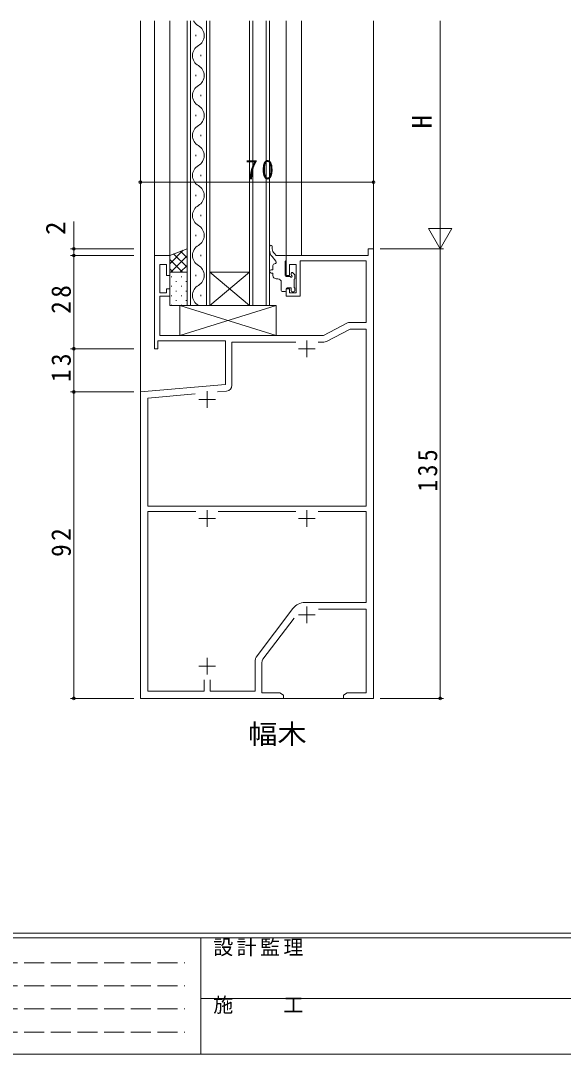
# Model space of a CAD drawing. Units: millimetres, scale not verified. Extents: x -594 to 199, y -420 to 144.
# Drawn here: x -387.6 to -224.8, y -420 to -109.6 of the extents above; entities that cross this region are included whole.
import ezdxf
from ezdxf.enums import TextEntityAlignment as Align

# ---------------------------------------------------------------- set-up
doc = ezdxf.new("R2010")
doc.units = ezdxf.units.MM
doc.header["$LTSCALE"] = 2
doc.linetypes.add('DASHED3', pattern=[4, 3, -1])
for name, color, linetype, lineweight in [('0-1_YKK_ZWAK', 7, 'Continuous', 9), ('0-3_YKK_11', 7, 'Continuous', 9), ('0-4_YKK_12', 2, 'Continuous', 9), ('0-5_YKK_13', 4, 'Continuous', 9), ('0-7_YKK_D', 6, 'Continuous', 9)]:
    doc.layers.add(name, color=color, linetype=linetype, lineweight=lineweight)
doc.layers.add('0-2_USER1', color=7, linetype='Continuous')
doc.styles.add('ＭＳ ゴシック', font='')
doc.styles.get('ＭＳ ゴシック').set_extended_font_data('MS Gothic')

msp = doc.modelspace()

# ---------------------------------------------------------------- linework, layer by layer
at = {"layer": '0-1_YKK_ZWAK'}
for p, q in [((178.8, -383.6), (-591.2, -383.6)), ((141, -385), (-591.2, -385)), ((-333.6, -385), (-333.6, -420)), ((-333.6, -403.199), (-204.8, -403.199)), ((-591.2, -420), (141, -420))]:
    msp.add_line(p, q, dxfattribs=at)
at = {"layer": '0-1_YKK_ZWAK', "linetype": 'DASHED3'}
for p, q in [((-586.601, -392.512), (-338.409, -392.512)), ((-586.601, -399.441), (-338.409, -399.441)), ((-586.601, -406.37), (-338.409, -406.37)), ((-586.601, -413.298), (-338.409, -413.298))]:
    msp.add_line(p, q, dxfattribs=at)
at = {"layer": '0-3_YKK_11'}
for p, q in [((-283.342, -178.116), (-281.712, -178.116)), ((-283.342, -180.116), (-283.342, -178.116)), ((-281.712, -178.116), (-281.712, -313.116)), ((-347.512, -180.116), (-342.912, -180.116)), ((-347.512, -208.116), (-347.512, -180.116)), ((-345.882, -182.816), (-345.882, -191.316)), ((-343.912, -182.816), (-345.882, -182.816)), ((-343.912, -186.116), (-343.912, -182.816)), ((-342.912, -180.116), (-342.912, -186.116)), ((-307.912, -180.116), (-283.342, -180.116)), ((-307.912, -186.116), (-307.912, -180.116)), ((-306.912, -182.816), (-306.912, -186.116)), ((-304.912, -182.816), (-306.912, -182.816)), ((-304.912, -191.316), (-304.912, -182.816)), ((-303.712, -181.746), (-303.712, -192.316)), ((-283.912, -181.746), (-303.712, -181.746)), ((-283.912, -200.212), (-283.912, -181.746)), ((-342.912, -186.116), (-343.912, -186.116)), ((-306.912, -186.116), (-307.912, -186.116)), ((-345.882, -191.316), (-343.912, -191.316)), ((-345.882, -192.316), (-345.882, -204.116)), ((-342.912, -192.316), (-345.882, -192.316)), ((-343.912, -190.116), (-342.912, -190.116)), ((-343.912, -191.316), (-343.912, -190.116)), ((-342.912, -190.116), (-342.912, -192.316)), ((-307.912, -190.116), (-306.912, -190.116)), ((-307.912, -192.316), (-307.912, -190.116)), ((-303.712, -192.316), (-307.912, -192.316)), ((-306.912, -190.116), (-306.912, -191.316)), ((-306.912, -191.316), (-304.912, -191.316)), ((-296.712, -204.116), (-289.559, -200.393)), ((-288.82, -200.212), (-283.912, -200.212)), ((-345.882, -204.116), (-296.712, -204.116)), ((-295.875, -205.935), (-288.723, -202.212)), ((-288.723, -202.212), (-283.912, -202.212)), ((-283.912, -202.212), (-283.912, -255.416)), ((-346.512, -205.746), (-346.512, -208.116)), ((-326.212, -205.746), (-346.512, -205.746)), ((-326.212, -218.885), (-326.212, -205.746)), ((-324.212, -206.116), (-305.094, -206.116)), ((-324.212, -219.068), (-324.212, -206.116)), ((-301.712, -205.616), (-301.712, -210.616)), ((-298.33, -206.116), (-296.614, -206.116)), ((-298.33, -206.116), (-296.614, -206.116)), ((-346.512, -208.116), (-347.512, -208.116)), ((-304.212, -208.116), (-299.212, -208.116)), ((-351.712, -221.116), (-326.212, -218.885)), ((-351.712, -313.116), (-351.712, -221.116)), ((-349.512, -222.931), (-335.243, -221.683)), ((-349.512, -255.416), (-349.512, -222.931)), ((-334.212, -223.416), (-329.212, -223.416)), ((-331.712, -220.916), (-331.712, -225.916)), ((-328.535, -221.096), (-325.855, -220.861)), ((-283.912, -255.416), (-349.512, -255.416)), ((-349.512, -257.046), (-335.062, -257.046)), ((-349.512, -310.916), (-349.512, -257.046)), ((-331.712, -256.616), (-331.712, -261.616)), ((-328.362, -257.046), (-305.062, -257.046)), ((-301.712, -256.616), (-301.712, -261.616)), ((-298.362, -257.046), (-283.912, -257.046)), ((-283.912, -257.046), (-283.912, -284.316)), ((-334.212, -259.116), (-329.212, -259.116)), ((-304.212, -259.116), (-299.212, -259.116)), ((-283.912, -284.316), (-302.309, -284.316)), ((-301.712, -285.516), (-301.712, -290.516)), ((-305.903, -286.108), (-316.91, -300.715)), ((-304.212, -288.016), (-299.212, -288.016)), ((-283.912, -286.316), (-298.212, -286.316)), ((-283.912, -311.486), (-283.912, -286.316)), ((-305.58, -289.003), (-314.91, -301.384)), ((-331.712, -300.916), (-331.712, -305.916)), ((-334.212, -303.416), (-329.212, -303.416)), ((-317.212, -301.618), (-317.212, -310.916)), ((-315.212, -302.287), (-315.212, -311.486)), ((-332.612, -307.516), (-332.612, -310.916)), ((-332.612, -307.516), (-332.612, -310.916)), ((-330.812, -310.916), (-330.812, -307.516)), ((-308.712, -313.116), (-351.712, -313.116)), ((-332.612, -310.916), (-349.512, -310.916)), ((-317.212, -310.916), (-330.812, -310.916)), ((-315.212, -311.486), (-309.803, -311.486)), ((-309.803, -311.486), (-308.712, -312.116)), ((-308.712, -312.116), (-308.712, -313.116)), ((-290.712, -312.116), (-289.621, -311.486)), ((-290.712, -313.116), (-290.712, -312.116)), ((-281.712, -313.116), (-290.712, -313.116)), ((-289.621, -311.486), (-283.912, -311.486))]:
    msp.add_line(p, q, dxfattribs=at)
for centre, radius, start, end in [((-288.82, -201.812), 1.6, 90, 117.50003), ((-296.614, -204.516), 1.6, 270, 297.50003), ((-326.012, -219.068), 1.8, 274.99998, 0), ((-302.309, -288.816), 4.5, 89.99997, 143), ((-315.712, -301.618), 1.5, 142.99998, 179.99998), ((-313.712, -302.287), 1.5, 142.99998, 179.99998)]:
    msp.add_arc(centre, radius, start, end, dxfattribs=at)
at = {"layer": '0-4_YKK_12'}
for p, q in [((-351.712, -109.616), (-351.712, -313.116)), ((-347.512, -109.616), (-347.512, -180.416)), ((-342.912, -109.616), (-342.912, -180.616)), ((-337.712, -195.116), (-337.712, -109.616)), ((-336.712, -109.616), (-336.712, -195.116)), ((-331.912, -195.116), (-331.912, -109.616)), ((-330.912, -109.616), (-330.912, -195.116)), ((-318.912, -195.116), (-318.912, -109.616)), ((-317.912, -109.616), (-317.912, -195.116)), ((-313.912, -195.116), (-313.912, -109.616)), ((-312.912, -109.616), (-312.912, -195.116)), ((-307.912, -109.616), (-307.912, -180.416)), ((-303.312, -109.616), (-303.312, -180.116)), ((-281.712, -109.616), (-281.712, -313.116)), ((-335.072, -114.316), (-335.072, -113.916)), ((-333.552, -120.316), (-333.552, -119.916)), ((-335.072, -126.316), (-335.072, -125.916)), ((-333.552, -132.316), (-333.552, -131.916)), ((-335.072, -138.316), (-335.072, -137.916)), ((-333.552, -144.316), (-333.552, -143.916)), ((-335.072, -150.316), (-335.072, -149.916)), ((-333.552, -156.316), (-333.552, -155.916)), ((-335.072, -162.316), (-335.072, -161.916)), ((-333.552, -168.316), (-333.552, -167.916)), ((-335.072, -174.316), (-335.072, -173.916)), ((-333.552, -180.316), (-333.552, -179.916)), ((-335.072, -186.316), (-335.072, -185.916)), ((-318.912, -195.116), (-330.912, -185.116)), ((-330.912, -195.116), (-318.912, -185.116)), ((-330.912, -185.116), (-318.912, -185.116)), ((-333.552, -192.316), (-333.552, -191.916)), ((-330.912, -195.116), (-337.712, -195.116)), ((-330.912, -195.116), (-318.912, -195.116)), ((-312.912, -195.116), (-318.912, -195.116)), ((-351.712, -313.116), (-281.712, -313.116))]:
    msp.add_line(p, q, dxfattribs=at)
for centre, start, end in [((-332.635, -108.116), 205.87756, 240.79745), ((-335.989, -114.116), 299.20253, 60.79745), ((-332.635, -120.116), 119.20253, 240.79745), ((-335.989, -126.116), 299.20253, 60.79745), ((-332.635, -132.116), 119.20253, 240.79745), ((-335.989, -138.116), 299.20253, 60.79745), ((-332.635, -144.116), 119.20253, 240.79745), ((-335.989, -150.116), 299.20253, 60.79745), ((-332.635, -156.116), 119.20253, 240.79745), ((-335.989, -162.116), 299.20253, 60.79745), ((-332.635, -168.116), 119.20253, 240.79745), ((-335.989, -174.116), 299.20253, 60.79745), ((-332.635, -180.116), 119.20253, 240.79745), ((-335.989, -186.116), 299.20253, 60.79745), ((-332.635, -192.116), 119.20253, 240.79745)]:
    msp.add_arc(centre, 3.437, start, end, dxfattribs=at)
at = {"layer": '0-5_YKK_13'}
for p, q in [((-337.712, -178.116), (-342.912, -180.116)), ((-338.828, -178.545), (-342.912, -182.629)), ((-341.728, -179.661), (-337.712, -183.677)), ((-339.686, -178.875), (-337.712, -180.849)), ((-337.712, -185.116), (-337.712, -178.116)), ((-312.912, -178.475), (-312.912, -177.453)), ((-312.112, -178.119), (-312.112, -177.453)), ((-310.912, -180.116), (-311.487, -179.572)), ((-342.912, -180.116), (-342.912, -185.116)), ((-342.912, -181.306), (-339.102, -185.116)), ((-337.712, -180.258), (-342.57, -185.116)), ((-337.712, -183.086), (-339.742, -185.116)), ((-311.031, -181.792), (-312.199, -180.416)), ((-311.912, -184.416), (-311.912, -183.116)), ((-308.212, -180.116), (-310.912, -180.116)), ((-307.912, -180.416), (-307.912, -181.616)), ((-342.912, -184.134), (-341.93, -185.116)), ((-342.912, -185.116), (-337.712, -185.116)), ((-342.912, -195.116), (-342.912, -185.116)), ((-342.912, -185.116), (-337.712, -185.116)), ((-341.077, -185.137), (-340.877, -185.137)), ((-338.047, -185.137), (-337.847, -185.137)), ((-337.712, -185.116), (-337.712, -195.116)), ((-312.412, -184.416), (-311.912, -184.416)), ((-312.412, -185.416), (-311.912, -185.416)), ((-311.912, -186.116), (-311.912, -185.416)), ((-306.412, -185.955), (-306.412, -185.516)), ((-305.9, -185.304), (-305.4, -185.804)), ((-305.312, -186.016), (-305.312, -187.016)), ((-342.492, -186.552), (-342.292, -186.552)), ((-341.077, -187.967), (-340.877, -187.967)), ((-339.462, -186.552), (-339.262, -186.552)), ((-338.047, -187.967), (-337.847, -187.967)), ((-310.412, -187.116), (-310.912, -187.116)), ((-309.412, -190.616), (-309.412, -188.116)), ((-307.912, -186.416), (-306.873, -186.416)), ((-305.512, -187.216), (-305.512, -189.816)), ((-342.492, -189.382), (-342.292, -189.382)), ((-342.492, -192.212), (-342.292, -192.212)), ((-341.077, -190.797), (-340.877, -190.797)), ((-339.462, -189.382), (-339.262, -189.382)), ((-339.462, -192.212), (-339.262, -192.212)), ((-338.047, -190.797), (-337.847, -190.797)), ((-308.212, -190.916), (-309.112, -190.916)), ((-307.912, -190.116), (-307.912, -190.616)), ((-306.412, -189.816), (-307.612, -189.816)), ((-306.412, -190.716), (-306.412, -189.816)), ((-305.612, -191.016), (-306.112, -191.016)), ((-305.312, -190.016), (-305.312, -190.716)), ((-337.712, -195.116), (-342.912, -195.116)), ((-342.492, -195.042), (-342.292, -195.042)), ((-341.077, -193.627), (-340.877, -193.627)), ((-339.912, -195.116), (-339.912, -204.116)), ((-310.912, -195.116), (-339.912, -195.116)), ((-310.912, -195.116), (-339.912, -204.116)), ((-310.912, -204.116), (-339.912, -195.116)), ((-339.462, -195.042), (-339.262, -195.042)), ((-338.047, -193.627), (-337.847, -193.627)), ((-310.912, -204.116), (-310.912, -195.116)), ((-339.912, -204.116), (-310.912, -204.116))]:
    msp.add_line(p, q, dxfattribs=at)
msp.add_lwpolyline([(-307.912, -181.616), (-308.212, -181.916), (-308.212, -186.116)], dxfattribs=at)
for centre, radius, start, end in [((-312.512, -177.453), 0.4, 0, 180), ((-309.912, -178.475), 3, 180, 220.32854), ((-310.112, -178.119), 2, 180, 226.56767), ((-311.412, -183.116), 0.5, 90, 180), ((-311.412, -182.116), 0.5, 270, 40.32854), ((-308.212, -180.416), 0.3, 0, 90), ((-312.412, -184.916), 0.5, 90, 270), ((-310.912, -186.116), 1, 180, 270), ((-307.912, -186.116), 0.3, 180, 270), ((-306.412, -186.416), 0.25, 213.05573, 56.94426), ((-306.112, -185.516), 0.3, 45, 180), ((-306.112, -185.955), 0.3, 180, 236.94426), ((-305.612, -186.016), 0.3, 0, 45), ((-310.412, -188.116), 1, 0, 90), ((-306.873, -186.716), 0.3, 33.05573, 90), ((-305.512, -187.016), 0.2, 270, 0), ((-309.112, -190.616), 0.3, 180, 270), ((-308.212, -190.616), 0.3, 270, 0), ((-307.612, -190.116), 0.3, 90, 180), ((-306.112, -190.716), 0.3, 180, 270), ((-305.612, -190.716), 0.3, 270, 0), ((-305.512, -190.016), 0.2, 0, 90)]:
    msp.add_arc(centre, radius, start, end, dxfattribs=at)
at = {"layer": '0-7_YKK_D'}
for p, q in [((-261.712, -109.616), (-261.712, -171.116)), ((-351.712, -158.116), (-281.712, -158.116)), ((-261.712, -178.116), (-261.712, -165.992)), ((-371.712, -178.116), (-371.712, -169.916)), ((-258.212, -172.054), (-265.212, -172.054)), ((-261.712, -178.116), (-265.212, -172.054)), ((-261.712, -178.116), (-258.212, -172.054)), ((-353.712, -178.116), (-372.712, -178.116)), ((-371.712, -180.116), (-371.712, -178.116)), ((-279.712, -178.116), (-260.712, -178.116)), ((-279.712, -178.116), (-260.712, -178.116)), ((-261.712, -178.116), (-261.712, -313.116)), ((-353.712, -180.116), (-372.712, -180.116)), ((-353.712, -180.116), (-372.712, -180.116)), ((-371.712, -180.116), (-371.712, -208.116)), ((-353.712, -208.116), (-372.712, -208.116)), ((-353.712, -208.116), (-372.712, -208.116)), ((-371.712, -208.116), (-371.712, -221.116)), ((-353.712, -221.116), (-372.712, -221.116)), ((-353.712, -221.116), (-372.712, -221.116)), ((-371.712, -221.116), (-371.712, -313.116)), ((-353.712, -313.116), (-372.712, -313.116)), ((-279.712, -313.116), (-260.712, -313.116))]:
    msp.add_line(p, q, dxfattribs=at)
for centre in [(-351.712, -158.116), (-281.712, -158.116), (-371.712, -178.116), (-371.712, -180.116), (-371.712, -180.116), (-371.712, -208.116), (-371.712, -208.116), (-371.712, -221.116), (-371.712, -221.116), (-371.712, -313.116), (-261.712, -313.116)]:
    msp.add_circle(centre, 0.425, dxfattribs=at)

# ---------------------------------------------------------------- texts
at = {"layer": '0-1_YKK_ZWAK', "char_height": 4.399, "attachment_point": 7, "style": 'ＭＳ ゴシック'}
for s, insert in [('\\T1.17;設計監理', (-329.831, -390.533)), ('\\T1.17;施\u3000\u3000工', (-329.831, -407.854))]:
    msp.add_mtext(s, dxfattribs=dict(at, insert=insert))
at = {"layer": '0-2_USER1', "style": 'ＭＳ ゴシック', "width": 1.1}
msp.add_text('幅木', height=5.865, dxfattribs=at).set_placement((-319.397, -328.527), align=Align.BOTTOM_LEFT)
at = {"layer": '0-7_YKK_D', "color": 7, "style": 'ＭＳ ゴシック'}
for s, p in [('H', (-262.512, -141.966)), ('2', (-372.512, -173.916))]:
    msp.add_text(s, height=5.865, rotation=90, dxfattribs=at).set_placement(p, align=Align.BOTTOM_LEFT)
at = {"layer": '0-7_YKK_D', "color": 7, "insert": (-320.232, -157.316), "char_height": 5.865, "attachment_point": 7, "style": 'ＭＳ ゴシック'}
msp.add_mtext('\\T1.27;\\W0.95;70', dxfattribs=at)
at = {"layer": '0-7_YKK_D', "color": 7, "char_height": 5.865, "attachment_point": 7, "rotation": 90, "style": 'ＭＳ ゴシック'}
for s, insert in [('\\T1.27;\\W0.95;28', (-372.512, -197.636)), ('\\T1.27;\\W0.95;13', (-372.512, -218.136)), ('\\T1.27;\\W0.9;135', (-262.512, -251.056)), ('\\T1.27;\\W0.95;92', (-372.512, -270.636))]:
    msp.add_mtext(s, dxfattribs=dict(at, insert=insert))

doc.saveas('drawing.dxf')
